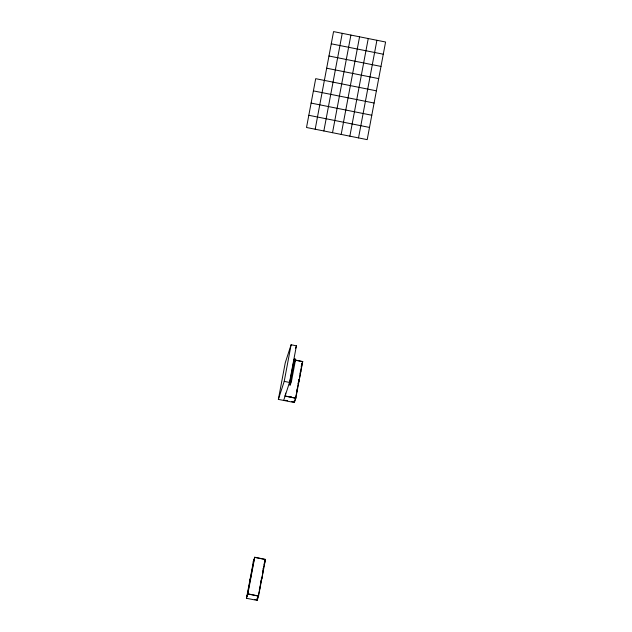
<?xml version="1.0" encoding="UTF-8"?>
<svg xmlns="http://www.w3.org/2000/svg" width="632" height="632" viewBox="0 0 632 632"><rect width="100%" height="100%" fill="white"/><g stroke="black" fill="none" stroke-linecap="round" stroke-linejoin="round"><path stroke-width="0.95" d="M315.178 129.228L333.562 31.6L385.583 42.012L367.2 139.64L306.512 127.49L315.7 78.676L376.388 90.826M323.853 130.966L342.236 33.338M295.871 397.781L294.386 402.537L278.364 399.385L285.261 362.776L291.107 344.764L296.416 345.822L289.519 382.439L283.665 400.443M278.364 399.385L284.218 381.373L291.107 344.764M332.519 132.696L350.902 35.068M258.614 595.644L257.129 600.4L246.417 598.259L246.504 597.817M253.298 561.745L253.211 562.18L254.751 557.242L265.456 559.391L258.52 596.134L247.823 593.938L254.751 557.242M246.693 597.224L253.448 561.453M247.381 594.925L250.62 577.853M250.738 577.103L253.969 560.031M285.656 393.104L285.111 395.995L295.823 398.136M289.353 384.785L293.469 362.894L294.725 359.039L295.618 359.221L291.502 381.112L290.246 384.967L289.353 384.785L290.602 380.93L294.725 359.039M290.246 384.967L291.147 380.203M341.185 134.434L359.568 36.806M256.892 599.262L257.019 598.694M294.196 401.273L294.275 400.83M257.129 600.4L257.208 599.958M263.923 564.329L264.002 563.886M294.386 402.537L294.473 402.102M301.18 366.465L301.259 366.031M261.332 578.296L261.498 577.419M298.588 380.44L298.754 379.563M257.682 598.314L260.21 586.852M260.7 581.606L261.925 577.751L263.568 569.037L263.11 568.942M262.675 571.786L265.243 560.126M294.939 400.451L297.467 388.996M297.956 383.743L299.181 379.887L300.824 371.174L300.366 371.087M299.931 373.923L302.317 363.234M293.793 359.742L302.72 361.528L295.776 398.271L285.079 396.082M349.859 136.172L368.243 38.544M358.526 137.902L376.909 40.282M295.539 348.524L296.416 345.822M294.868 361.528L295.618 359.221M301.82 364.301L302.72 361.528M301.74 364.743L302.578 362.152M298.715 379.864L299.149 380.085L296.613 391.548M296.574 391.737L297.174 389.912M253.369 561.895L254.491 558.443M250.011 579.71L251.299 575.381M246.82 596.648L247.942 593.195M246.417 598.259L247.902 593.503M264.35 562.875L265.456 559.391M264.484 562.599L265.322 560.015M259.317 589.601L261.893 577.948L261.435 577.853L261.925 577.751M331.263 43.806L383.284 54.218M328.964 56.003L380.985 66.423M326.673 68.209L378.687 78.621M313.401 90.882L374.089 103.032M311.11 103.087L371.79 115.237M308.811 115.285L369.491 127.435M295.531 360.232L302.665 361.709M293.469 362.894L294.37 363.068M300.405 370.889L300.864 370.984M298.723 379.8L299.181 379.887M290.602 380.93L291.502 381.112M284.218 381.373L289.519 382.439M289.622 396.533L291.407 396.888M295.373 397.615L295.831 397.71M294.18 401.273L294.638 401.367M285.546 400.317L287.639 400.735M291.794 401.565L293.58 401.92M254.704 557.377L265.408 559.573M263.149 568.753L263.607 568.84M258.117 595.478L258.575 595.565M247.855 593.859L258.567 596M256.924 599.136L257.382 599.231M254.815 599.484L255.273 599.571"/></g></svg>
